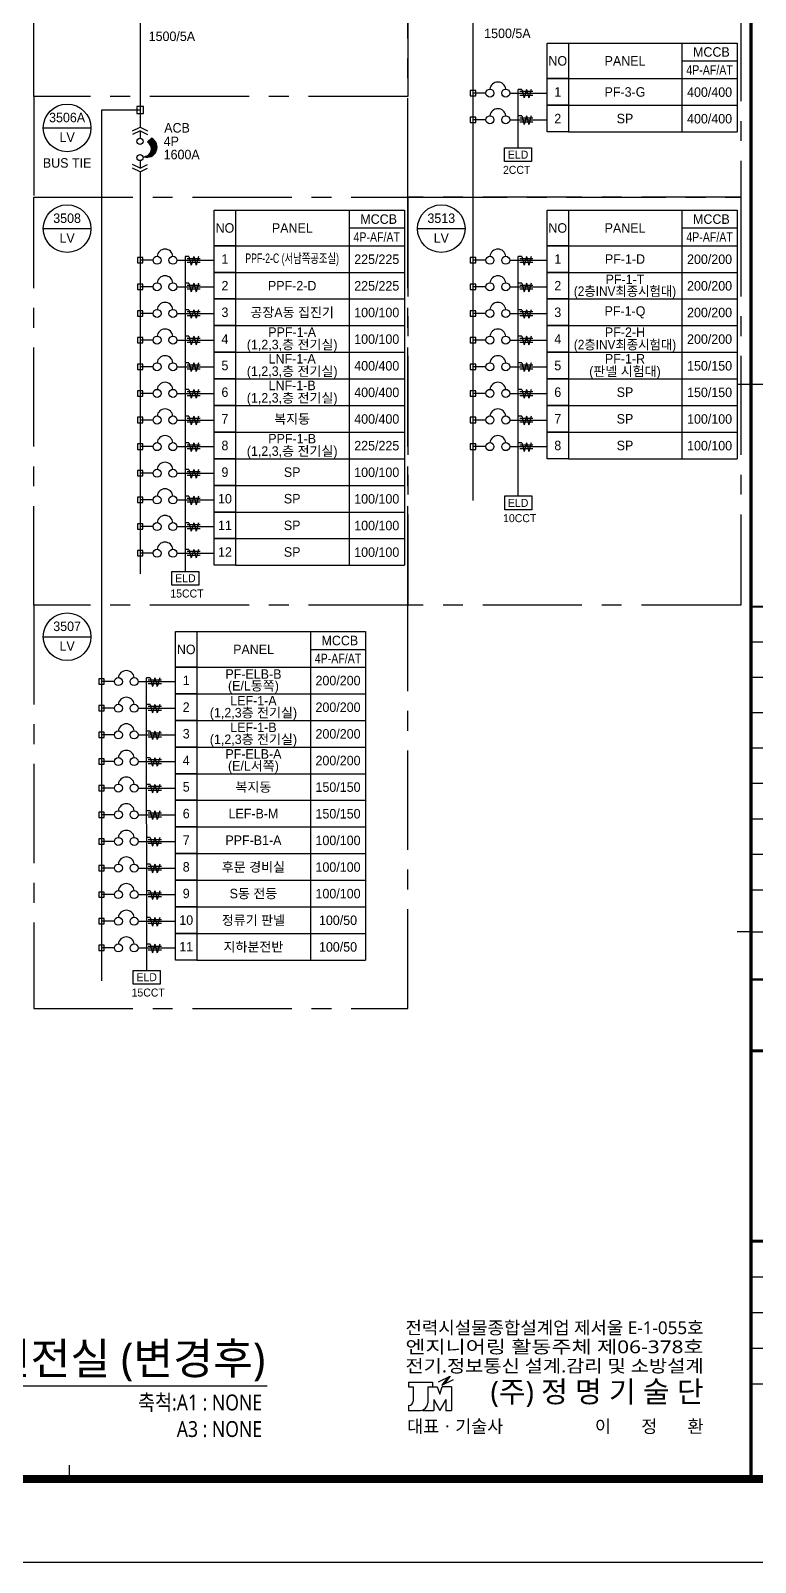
# Model space of a CAD drawing. Header units: millimetres. Extents: x 0 to 252300, y -45585 to -15885.
# Drawn here: x 195798 to 204930, y -45585 to -26273 of the extents above; entities that cross this region are included whole.
import ezdxf
from ezdxf.enums import TextEntityAlignment as Align

# ---------------------------------------------------------------- set-up
doc = ezdxf.new("R2010")
doc.units = ezdxf.units.MM
doc.header["$LTSCALE"] = 1000
doc.linetypes.add('CEN', pattern=[62, 60, -1, 0, -1])
doc.linetypes.add('CENTER', pattern=[2, 1.25, -0.25, 0.25, -0.25])
for name, color, linetype in [('150', 6, 'Continuous'), ('50', 3, 'Continuous'), ('60', 2, 'Continuous'), ('ABC', 1, 'Continuous'), ('BUS', 6, 'Continuous'), ('LAR', 1, 'Continuous'), ('line', 9, 'Continuous'), ('LINE3', 1, 'CENTER'), ('S', 4, 'Continuous'), ('SYM', 3, 'Continuous'), ('TEXT', 3, 'Continuous'), ('TIT', 2, 'Continuous'), ('XR-SHEET(통신)$0$WD-E$0$WD', 6, 'Continuous'), ('XR-SHEET-SHT', 5, 'Continuous'), ('XREF', 7, 'CEN')]:
    doc.layers.add(name, color=color, linetype=linetype)
doc.layers.add('XR-SHEET-TEMP', color=171, linetype='Continuous', plot=False)
doc.styles.add('GHS', font='malgun.ttf')
doc.styles.add('XR-SHEET(통신)$0$WD-E$0$GHS', font='malgun.ttf')
doc.styles.add('돋움', font='')
doc.styles.get('돋움').set_extended_font_data('Dotum')

# ---------------------------------------------------------------- blocks, each defined once
blk = doc.blocks.new('A$C73120EFD')
at = {"layer": 'XR-SHEET(통신)$0$WD-E$0$WD', "color": 4}
for p, q in [((-27546, 7102), (-27546, 6933)), ((-27546, 7102), (-26702, 7102)), ((-26702, 7102), (-26702, 6933)), ((-26494, 7105), (-26082, 7309)), ((-26165, 7268), (-26370, 6991)), ((-26370, 6991), (-25958, 7194)), ((-26370, 6991), (-26257, 7073)), ((-26349, 7019), (-26236, 7101)), ((-26328, 7047), (-26215, 7129)), ((-26314, 7018), (-26278, 7045)), ((-26308, 7075), (-26194, 7157)), ((-26082, 7309), (-26288, 7031)), ((-26287, 7103), (-26173, 7186)), ((-26266, 7131), (-26153, 7214)), ((-26245, 7160), (-26132, 7242)), ((-26224, 7188), (-26111, 7270)), ((-26203, 7216), (-26090, 7298)), ((-26183, 7244), (-26117, 7292)), ((-27546, 6933), (-27377, 6933)), ((-27377, 6933), (-27377, 6434)), ((-26871, 6933), (-26871, 6358)), ((-26871, 6933), (-26534, 6933)), ((-26660, 6490), (-26449, 6105)), ((-26660, 6490), (-26660, 6105)), ((-26534, 6933), (-26449, 6680)), ((-26449, 6680), (-26365, 6933)), ((-26238, 6490), (-26449, 6105)), ((-26027, 6933), (-26365, 6933)), ((-26238, 6490), (-26238, 6105)), ((-26027, 6933), (-26027, 6105)), ((-27546, 6273), (-27546, 6105)), ((-27546, 6273), (-27538, 6273)), ((-27546, 6105), (-27124, 6105)), ((-27052, 6115), (-27052, 6105)), ((-27052, 6105), (-26660, 6105)), ((-26238, 6105), (-26027, 6105))]:
    blk.add_line(p, q, dxfattribs=at)
for centre, radius in [((-27538, 6434), 160), ((-27124, 6358), 253)]:
    blk.add_arc(centre, radius, 270, 0, dxfattribs=at)
at = {"layer": 'XR-SHEET(통신)$0$WD-E$0$WD', "color": 4, "style": 'XR-SHEET(통신)$0$WD-E$0$GHS'}
for s, width, p, p2 in [('전력시설물종합설계업 제서울 E-1-055호', 0.877197, (-27655, 8791), (-17155, 8791)), ('엔지니어링 활동주체 제06-378호', 1.078185, (-27655, 8118), (-17155, 8118)), ('전기.정보통신 설계.감리 및 소방설계', 0.962199, (-27655, 7445), (-17155, 7445))]:
    blk.add_text(s, height=450, dxfattribs=dict(at, width=width)).set_placement(p, p2, align=Align.FIT)
for s, height, p in [('(주) 정 명 기 술 단', 750, (-17155, 6387)), ('이       정       환', 450, (-17155, 5315))]:
    blk.add_text(s, height=height, dxfattribs=at).set_placement(p, align=Align.RIGHT)
blk.add_text('대표ㆍ기술사 ', height=450, dxfattribs=at).set_placement((-27597, 5315))
blk = doc.blocks.new('XR-FORM-EE', base_point=(461, 408))
at = {"layer": 'XR-SHEET-SHT', "color": 5}
for p, q in [((163900, 59400), (146700, 59400)), ((163900, 48198), (146700, 48198)), ((163900, 46413), (146700, 46413)), ((163900, 44628), (146700, 44628)), ((163900, 42844), (146700, 42844)), ((163900, 41059), (146700, 41059)), ((163900, 39274), (146700, 39274)), ((163900, 37489), (146700, 37489)), ((163900, 35705), (146700, 35705)), ((146700, 33920), (163900, 33920)), ((146700, 31800), (163900, 31800)), ((146700, 25800), (163900, 25800)), ((146700, 14400), (155100, 14400)), ((146700, 12600), (163900, 12600)), ((146700, 10800), (155100, 10800)), ((146700, 9000), (163900, 9000))]:
    blk.add_line(p, q, dxfattribs=at)
blk.add_lwpolyline([(0, 118800), (168200, 118800), (168200, 0), (0, 0)], close=True, dxfattribs=at)
at = {"layer": 'XR-SHEET-SHT', "color": 5, "const_width": 400}
blk.add_lwpolyline([(9300, 114600), (163900, 114600), (163900, 4200), (9300, 4200)], close=True, dxfattribs=at)
at = {"layer": 'XR-SHEET-SHT', "color": 5}
for points, const_width in [([(146700, 114600), (146700, 4200)], 160), ([(146700, 48198), (163900, 48198)], 114), ([(146700, 29400), (163900, 29400)], 114), ([(146700, 25800), (163900, 25800)], 160), ([(146700, 25800), (163900, 25800)], 140), ([(146700, 16200), (163900, 16200)], 160)]:
    blk.add_lwpolyline(points, dxfattribs=dict(at, const_width=const_width))
at = {"layer": 'XR-SHEET-TEMP'}
for p, q in [((146700, 59400), (146000, 59400)), ((146700, 31800), (146000, 31800)), ((112350, 4200), (112350, 4900))]:
    blk.add_line(p, q, dxfattribs=at)
at = {"layer": 'S', "xscale": 1.431220871780062, "yscale": 1.431220896772468, "zscale": 1.431220886775505}
blk.add_blockref('A$C73120EFD', (168863, -1070), dxfattribs=at)

msp = doc.modelspace()

# ---------------------------------------------------------------- linework, layer by layer
at = {"color": 6}
for p, q in [((201406, -27027), (201338, -27027)), ((201338, -27027), (201338, -27094)), ((201406, -27094), (201406, -27027)), ((201338, -27094), (201406, -27094)), ((201534, -27061), (201371, -27061)), ((201835, -27061), (202305, -27061)), ((197135, -27231), (197135, -27317)), ((197220, -27231), (197135, -27231)), ((197135, -27317), (197220, -27317)), ((197220, -27317), (197220, -27231)), ((201406, -27363), (201338, -27363)), ((201338, -27363), (201338, -27430)), ((201534, -27397), (201371, -27397)), ((201406, -27430), (201406, -27363)), ((201835, -27397), (202305, -27397)), ((201338, -27430), (201406, -27430)), ((197259, -27868), (197388, -27739)), ((197275, -27867), (197387, -27755)), ((197276, -27678), (197324, -27630)), ((197285, -27685), (197334, -27636)), ((197293, -27693), (197343, -27643)), ((197295, -27863), (197383, -27774)), ((197299, -27702), (197351, -27651)), ((197305, -27712), (197358, -27659)), ((197307, -27804), (197387, -27724)), ((197310, -27723), (197365, -27668)), ((197314, -27734), (197371, -27677)), ((197315, -27780), (197384, -27711)), ((197316, -27748), (197376, -27688)), ((197317, -27762), (197381, -27699)), ((197321, -27853), (197373, -27801)), ((197231, -27864), (197235, -27860)), ((197244, -27867), (197259, -27852)), ((197212, -29134), (197145, -29134)), ((197145, -29134), (197145, -29201)), ((197212, -29201), (197212, -29134)), ((201406, -29134), (201338, -29134)), ((201338, -29134), (201338, -29201)), ((201406, -29201), (201406, -29134)), ((197145, -29201), (197212, -29201)), ((197341, -29168), (197177, -29168)), ((197641, -29168), (198112, -29168)), ((201338, -29201), (201406, -29201)), ((201534, -29168), (201371, -29168)), ((201835, -29168), (202305, -29168)), ((197212, -29470), (197145, -29470)), ((197145, -29470), (197145, -29537)), ((197145, -29537), (197212, -29537)), ((197341, -29503), (197177, -29503)), ((197212, -29537), (197212, -29470)), ((197641, -29503), (198112, -29503)), ((201406, -29470), (201338, -29470)), ((201338, -29470), (201338, -29537)), ((201338, -29537), (201406, -29537)), ((201534, -29503), (201371, -29503)), ((201406, -29537), (201406, -29470)), ((201835, -29503), (202305, -29503)), ((197212, -29806), (197145, -29806)), ((197145, -29806), (197145, -29873)), ((197145, -29873), (197212, -29873)), ((197341, -29839), (197177, -29839)), ((197212, -29873), (197212, -29806)), ((197641, -29839), (198112, -29839)), ((201406, -29806), (201338, -29806)), ((201338, -29806), (201338, -29873)), ((201338, -29873), (201406, -29873)), ((201534, -29839), (201371, -29839)), ((201406, -29873), (201406, -29806)), ((201835, -29839), (202305, -29839)), ((197212, -30141), (197145, -30141)), ((197145, -30141), (197145, -30209)), ((197145, -30209), (197212, -30209)), ((197341, -30175), (197177, -30175)), ((197212, -30209), (197212, -30141)), ((197641, -30175), (198112, -30175)), ((201406, -30141), (201338, -30141)), ((201338, -30141), (201338, -30209)), ((201338, -30209), (201406, -30209)), ((201534, -30175), (201371, -30175)), ((201406, -30209), (201406, -30141)), ((201835, -30175), (202305, -30175)), ((197212, -30477), (197145, -30477)), ((197145, -30477), (197145, -30544)), ((197341, -30511), (197177, -30511)), ((197212, -30544), (197212, -30477)), ((197641, -30511), (198112, -30511)), ((201406, -30477), (201338, -30477)), ((201338, -30477), (201338, -30544)), ((201534, -30511), (201371, -30511)), ((201406, -30544), (201406, -30477)), ((201835, -30511), (202305, -30511)), ((197145, -30544), (197212, -30544)), ((201338, -30544), (201406, -30544)), ((197212, -30813), (197145, -30813)), ((197145, -30813), (197145, -30880)), ((197145, -30880), (197212, -30880)), ((197341, -30846), (197177, -30846)), ((197212, -30880), (197212, -30813)), ((197641, -30846), (198112, -30846)), ((201406, -30813), (201338, -30813)), ((201338, -30813), (201338, -30880)), ((201338, -30880), (201406, -30880)), ((201534, -30846), (201371, -30846)), ((201406, -30880), (201406, -30813)), ((201835, -30846), (202305, -30846)), ((197212, -31148), (197145, -31148)), ((197145, -31148), (197145, -31216)), ((197145, -31216), (197212, -31216)), ((197341, -31182), (197177, -31182)), ((197212, -31216), (197212, -31148)), ((197641, -31182), (198112, -31182)), ((201406, -31148), (201338, -31148)), ((201338, -31148), (201338, -31216)), ((201338, -31216), (201406, -31216)), ((201534, -31182), (201371, -31182)), ((201406, -31216), (201406, -31148)), ((201835, -31182), (202305, -31182)), ((197212, -31484), (197145, -31484)), ((197145, -31484), (197145, -31552)), ((197145, -31552), (197212, -31552)), ((197341, -31518), (197177, -31518)), ((197212, -31552), (197212, -31484)), ((197641, -31518), (198112, -31518)), ((201406, -31484), (201338, -31484)), ((201338, -31484), (201338, -31552)), ((201338, -31552), (201406, -31552)), ((201534, -31518), (201371, -31518)), ((201406, -31552), (201406, -31484)), ((201835, -31518), (202305, -31518)), ((197212, -31820), (197145, -31820)), ((197145, -31820), (197145, -31887)), ((197341, -31854), (197177, -31854)), ((197212, -31887), (197212, -31820)), ((197641, -31854), (198112, -31854)), ((197145, -31887), (197212, -31887)), ((197212, -32156), (197145, -32156)), ((197145, -32156), (197145, -32223)), ((197145, -32223), (197212, -32223)), ((197341, -32189), (197177, -32189)), ((197212, -32223), (197212, -32156)), ((197641, -32189), (198112, -32189)), ((197212, -32491), (197145, -32491)), ((197145, -32491), (197145, -32559)), ((197145, -32559), (197212, -32559)), ((197341, -32525), (197177, -32525)), ((197212, -32559), (197212, -32491)), ((197641, -32525), (198112, -32525)), ((197212, -32827), (197145, -32827)), ((197145, -32827), (197145, -32895)), ((197212, -32895), (197212, -32827)), ((197145, -32895), (197212, -32895)), ((197341, -32861), (197177, -32861)), ((197641, -32861), (198112, -32861)), ((196724, -34447), (196656, -34447)), ((196656, -34447), (196656, -34514)), ((196656, -34514), (196724, -34514)), ((196852, -34480), (196689, -34480)), ((196724, -34514), (196724, -34447)), ((197153, -34480), (197624, -34480)), ((196724, -34783), (196656, -34783)), ((196656, -34783), (196656, -34850)), ((196656, -34850), (196724, -34850)), ((196852, -34816), (196689, -34816)), ((196724, -34850), (196724, -34783)), ((197153, -34816), (197624, -34816)), ((196724, -35118), (196656, -35118)), ((196656, -35118), (196656, -35186)), ((196724, -35186), (196724, -35118)), ((196656, -35186), (196724, -35186)), ((196852, -35152), (196689, -35152)), ((197153, -35152), (197624, -35152)), ((196724, -35454), (196656, -35454)), ((196656, -35454), (196656, -35521)), ((196656, -35521), (196724, -35521)), ((196852, -35488), (196689, -35488)), ((196724, -35521), (196724, -35454)), ((197153, -35488), (197624, -35488)), ((196724, -35790), (196656, -35790)), ((196656, -35790), (196656, -35857)), ((196656, -35857), (196724, -35857)), ((196852, -35823), (196689, -35823)), ((196724, -35857), (196724, -35790)), ((197153, -35823), (197624, -35823)), ((196724, -36125), (196656, -36125)), ((196656, -36125), (196656, -36193)), ((196656, -36193), (196724, -36193)), ((196852, -36159), (196689, -36159)), ((196724, -36193), (196724, -36125)), ((197153, -36159), (197624, -36159)), ((196724, -36461), (196656, -36461)), ((196656, -36461), (196656, -36529)), ((196852, -36495), (196689, -36495)), ((196724, -36529), (196724, -36461)), ((197153, -36495), (197624, -36495)), ((196656, -36529), (196724, -36529)), ((196724, -36797), (196656, -36797)), ((196656, -36797), (196656, -36864)), ((196656, -36864), (196724, -36864)), ((196852, -36831), (196689, -36831)), ((196724, -36864), (196724, -36797)), ((197153, -36831), (197624, -36831)), ((196724, -37133), (196656, -37133)), ((196656, -37133), (196656, -37200)), ((196656, -37200), (196724, -37200)), ((196852, -37166), (196689, -37166)), ((196724, -37200), (196724, -37133)), ((197153, -37166), (197624, -37166)), ((196724, -37468), (196656, -37468)), ((196656, -37468), (196656, -37536)), ((196656, -37536), (196724, -37536)), ((196852, -37502), (196689, -37502)), ((196724, -37536), (196724, -37468)), ((197153, -37502), (197624, -37502)), ((196724, -37804), (196656, -37804)), ((196656, -37804), (196656, -37872)), ((196852, -37838), (196689, -37838)), ((196724, -37872), (196724, -37804)), ((197153, -37838), (197624, -37838)), ((196656, -37872), (196724, -37872))]:
    msp.add_line(p, q, dxfattribs=at)
for centre in [(201585, -27061), (201784, -27061), (201585, -27397), (201784, -27397), (197391, -29168), (197591, -29168), (201585, -29168), (201784, -29168), (197391, -29503), (197591, -29503), (201585, -29503), (201784, -29503), (197391, -29839), (197591, -29839), (201585, -29839), (201784, -29839), (197391, -30175), (197591, -30175), (201585, -30175), (201784, -30175), (197391, -30511), (197591, -30511), (201585, -30511), (201784, -30511), (197391, -30846), (197591, -30846), (201585, -30846), (201784, -30846), (197391, -31182), (197591, -31182), (201585, -31182), (201784, -31182), (197391, -31518), (197591, -31518), (201585, -31518), (201784, -31518), (197391, -31854), (197591, -31854), (197391, -32189), (197591, -32189), (197391, -32525), (197591, -32525), (197391, -32861), (197591, -32861), (196903, -34480), (197102, -34480), (196903, -34816), (197102, -34816), (196903, -35152), (197102, -35152), (196903, -35488), (197102, -35488), (196903, -35823), (197102, -35823), (196903, -36159), (197102, -36159), (196903, -36495), (197102, -36495), (196903, -36831), (197102, -36831), (196903, -37166), (197102, -37166), (196903, -37502), (197102, -37502), (196903, -37838), (197102, -37838)]:
    msp.add_circle(centre, 50.5, dxfattribs=at)
for centre in [(201685, -27022), (201685, -27358), (197491, -29129), (201685, -29129), (197491, -29465), (201685, -29465), (197491, -29801), (201685, -29801), (197491, -30137), (201685, -30137), (197491, -30472), (201685, -30472), (197491, -30808), (201685, -30808), (197491, -31144), (201685, -31144), (197491, -31480), (201685, -31480), (197491, -31815), (197491, -32151), (197491, -32487), (197491, -32823), (197003, -34442), (197003, -34778), (197003, -35114), (197003, -35449), (197003, -35785), (197003, -36121), (197003, -36457), (197003, -36792), (197003, -37128), (197003, -37464), (197003, -37800)]:
    msp.add_arc(centre, 101, 6.973, 173.027, dxfattribs=at)
at = {"layer": '150', "color": 6}
for p, q in [((201986, -27013), (201940, -27013)), ((201986, -27013), (202016, -27121)), ((202046, -27013), (202016, -27121)), ((202046, -27013), (202076, -27121)), ((202106, -27013), (202076, -27121)), ((201986, -27349), (201940, -27349)), ((201986, -27349), (202016, -27457)), ((202046, -27349), (202016, -27457)), ((202046, -27349), (202076, -27457)), ((202106, -27349), (202076, -27457)), ((197792, -29120), (197746, -29120)), ((197792, -29120), (197822, -29228)), ((197852, -29120), (197822, -29228)), ((197852, -29120), (197882, -29228)), ((197912, -29120), (197882, -29228)), ((201986, -29120), (201940, -29120)), ((201986, -29120), (202016, -29228)), ((202046, -29120), (202016, -29228)), ((202046, -29120), (202076, -29228)), ((202106, -29120), (202076, -29228)), ((197792, -29456), (197746, -29456)), ((197792, -29456), (197822, -29564)), ((197852, -29456), (197822, -29564)), ((197852, -29456), (197882, -29564)), ((197912, -29456), (197882, -29564)), ((201986, -29456), (201940, -29456)), ((201986, -29456), (202016, -29564)), ((202046, -29456), (202016, -29564)), ((202046, -29456), (202076, -29564)), ((202106, -29456), (202076, -29564)), ((197792, -29791), (197746, -29791)), ((197792, -29791), (197822, -29899)), ((197852, -29791), (197822, -29899)), ((197852, -29791), (197882, -29899)), ((197912, -29791), (197882, -29899)), ((201986, -29791), (201940, -29791)), ((201986, -29791), (202016, -29899)), ((202046, -29791), (202016, -29899)), ((202046, -29791), (202076, -29899)), ((202106, -29791), (202076, -29899)), ((197792, -30127), (197746, -30127)), ((197792, -30127), (197822, -30235)), ((197852, -30127), (197822, -30235)), ((197852, -30127), (197882, -30235)), ((197912, -30127), (197882, -30235)), ((201986, -30127), (201940, -30127)), ((201986, -30127), (202016, -30235)), ((202046, -30127), (202016, -30235)), ((202046, -30127), (202076, -30235)), ((202106, -30127), (202076, -30235)), ((197792, -30463), (197746, -30463)), ((197792, -30463), (197822, -30571)), ((197852, -30463), (197822, -30571)), ((197852, -30463), (197882, -30571)), ((197912, -30463), (197882, -30571)), ((201986, -30463), (201940, -30463)), ((201986, -30463), (202016, -30571)), ((202046, -30463), (202016, -30571)), ((202046, -30463), (202076, -30571)), ((202106, -30463), (202076, -30571)), ((197792, -30799), (197746, -30799)), ((197792, -30799), (197822, -30907)), ((197852, -30799), (197822, -30907)), ((197852, -30799), (197882, -30907)), ((197912, -30799), (197882, -30907)), ((201986, -30799), (201940, -30799)), ((201986, -30799), (202016, -30907)), ((202046, -30799), (202016, -30907)), ((202046, -30799), (202076, -30907)), ((202106, -30799), (202076, -30907)), ((197792, -31134), (197746, -31134)), ((197792, -31134), (197822, -31242)), ((197852, -31134), (197822, -31242)), ((197852, -31134), (197882, -31242)), ((197912, -31134), (197882, -31242)), ((201986, -31134), (201940, -31134)), ((201986, -31134), (202016, -31242)), ((202046, -31134), (202016, -31242)), ((202046, -31134), (202076, -31242)), ((202106, -31134), (202076, -31242)), ((197792, -31470), (197746, -31470)), ((197792, -31470), (197822, -31578)), ((197852, -31470), (197822, -31578)), ((197852, -31470), (197882, -31578)), ((197912, -31470), (197882, -31578)), ((201986, -31470), (201940, -31470)), ((201986, -31470), (202016, -31578)), ((202046, -31470), (202016, -31578)), ((202046, -31470), (202076, -31578)), ((202106, -31470), (202076, -31578)), ((197792, -31806), (197746, -31806)), ((197792, -31806), (197822, -31914)), ((197852, -31806), (197822, -31914)), ((197852, -31806), (197882, -31914)), ((197912, -31806), (197882, -31914)), ((197792, -32142), (197746, -32142)), ((197792, -32142), (197822, -32250)), ((197852, -32142), (197822, -32250)), ((197852, -32142), (197882, -32250)), ((197912, -32142), (197882, -32250)), ((197792, -32477), (197746, -32477)), ((197792, -32477), (197822, -32585)), ((197852, -32477), (197822, -32585)), ((197852, -32477), (197882, -32585)), ((197912, -32477), (197882, -32585)), ((197792, -32813), (197746, -32813)), ((197792, -32813), (197822, -32921)), ((197852, -32813), (197822, -32921)), ((197852, -32813), (197882, -32921)), ((197912, -32813), (197882, -32921))]:
    msp.add_line(p, q, dxfattribs=at)
at = {"layer": '50', "color": 6}
for p, q in [((201771, -32140), (202112, -32140)), ((201771, -32313), (201771, -32140)), ((202112, -32140), (202112, -32313)), ((202112, -32313), (201771, -32313)), ((197578, -33091), (197918, -33091)), ((197578, -33263), (197578, -33091)), ((197918, -33091), (197918, -33263)), ((197918, -33263), (197578, -33263))]:
    msp.add_line(p, q, dxfattribs=at)
at = {"layer": 'ABC', "color": 6}
for p, q in [((195958, -27499), (196557, -27499)), ((195958, -28769), (196557, -28769)), ((200672, -28769), (201272, -28769))]:
    msp.add_line(p, q, dxfattribs=at)
for centre in [(196257, -27499), (196257, -28769), (200972, -28769)]:
    msp.add_circle(centre, 300, dxfattribs=at)
at = {"layer": 'BUS', "color": 6}
for p, q in [((197177, -25680), (197177, -27488)), ((201371, -25680), (201371, -32195)), ((197177, -27274), (196689, -27274)), ((196689, -27274), (196689, -38253)), ((197177, -28053), (197177, -33121))]:
    msp.add_line(p, q, dxfattribs=at)
at = {"layer": 'line', "color": 6}
for p, q in [((201962, -27037), (202127, -27037)), ((201962, -27085), (202127, -27085)), ((201962, -27373), (202127, -27373)), ((201962, -27421), (202127, -27421)), ((197083, -27535), (197177, -27488)), ((197177, -27535), (197083, -27582)), ((197177, -27488), (197272, -27535)), ((197177, -27535), (197177, -27629)), ((197177, -27535), (197272, -27582)), ((197272, -27676), (197319, -27629)), ((197177, -28006), (197083, -27959)), ((197177, -27912), (197177, -28006)), ((197177, -28006), (197272, -27959)), ((197177, -28053), (197083, -28006)), ((197177, -28053), (197272, -28006)), ((197748, -33091), (197748, -29120)), ((197769, -29144), (197934, -29144)), ((201941, -32140), (201941, -29120)), ((201962, -29144), (202127, -29144)), ((197769, -29192), (197934, -29192)), ((201962, -29192), (202127, -29192)), ((197769, -29480), (197934, -29480)), ((197769, -29528), (197934, -29528)), ((201962, -29480), (202127, -29480)), ((201962, -29528), (202127, -29528)), ((197769, -29816), (197934, -29816)), ((197769, -29864), (197934, -29864)), ((201962, -29816), (202127, -29816)), ((201962, -29864), (202127, -29864)), ((197769, -30151), (197934, -30151)), ((197769, -30199), (197934, -30199)), ((201962, -30151), (202127, -30151)), ((201962, -30199), (202127, -30199)), ((197769, -30487), (197934, -30487)), ((201962, -30487), (202127, -30487)), ((197769, -30535), (197934, -30535)), ((201962, -30535), (202127, -30535)), ((197769, -30823), (197934, -30823)), ((197769, -30871), (197934, -30871)), ((201962, -30823), (202127, -30823)), ((201962, -30871), (202127, -30871)), ((197769, -31158), (197934, -31158)), ((197769, -31207), (197934, -31207)), ((201962, -31158), (202127, -31158)), ((201962, -31207), (202127, -31207)), ((197769, -31494), (197934, -31494)), ((197769, -31542), (197934, -31542)), ((201962, -31494), (202127, -31494)), ((201962, -31542), (202127, -31542)), ((197769, -31830), (197934, -31830)), ((197769, -31878), (197934, -31878)), ((197769, -32166), (197934, -32166)), ((197769, -32214), (197934, -32214)), ((197769, -32501), (197934, -32501)), ((197769, -32550), (197934, -32550)), ((197769, -32837), (197934, -32837)), ((197769, -32885), (197934, -32885))]:
    msp.add_line(p, q, dxfattribs=at)
for centre in [(197177, -27668), (197177, -27873)]:
    msp.add_circle(centre, 39.3, dxfattribs=at)
for centre, radius, start, end in [((197263, -27743), 127, 252.5973, 63.7999), ((197217, -27763), 102, 274.3987, 57.5288)]:
    msp.add_arc(centre, radius, start, end, dxfattribs=at)
at = {"layer": 'LINE3', "color": 6}
for p, q in [((195837, -27103), (195837, -23913)), ((200551, -23913), (200551, -27103)), ((200551, -28373), (200551, -23913)), ((204745, -23913), (204745, -28373)), ((200551, -27103), (195837, -27103)), ((200551, -27103), (195837, -27103)), ((195837, -27103), (195837, -28373)), ((200551, -28373), (200551, -27103)), ((195837, -28373), (200551, -28373)), ((195837, -28373), (200551, -28373)), ((195837, -33518), (195837, -28373)), ((200551, -28373), (200551, -33518)), ((204745, -28373), (200551, -28373)), ((200551, -28373), (204745, -28373)), ((200551, -33518), (200551, -28373)), ((204745, -28373), (204745, -33518)), ((200551, -33518), (195837, -33518)), ((200551, -33518), (195837, -33518)), ((195837, -33518), (195837, -38600)), ((200551, -38600), (200551, -33518)), ((204745, -33518), (200551, -33518)), ((195837, -38600), (200551, -38600))]:
    msp.add_line(p, q, dxfattribs=at)
at = {"layer": 'SYM', "color": 6}
for p, q in [((201940, -27749), (201940, -27013)), ((201770, -27749), (202110, -27749)), ((201770, -27922), (201770, -27749)), ((202110, -27749), (202110, -27922)), ((202110, -27922), (201770, -27922)), ((195958, -33914), (196557, -33914)), ((197304, -34433), (197258, -34433)), ((197260, -38121), (197259, -34433)), ((197280, -34457), (197445, -34457)), ((197280, -34505), (197445, -34505)), ((197304, -34433), (197334, -34541)), ((197364, -34433), (197334, -34541)), ((197364, -34433), (197394, -34541)), ((197424, -34433), (197394, -34541)), ((197304, -34768), (197258, -34768)), ((197280, -34792), (197445, -34792)), ((197280, -34841), (197445, -34841)), ((197304, -34768), (197334, -34876)), ((197364, -34768), (197334, -34876)), ((197364, -34768), (197394, -34876)), ((197424, -34768), (197394, -34876)), ((197304, -35104), (197258, -35104)), ((197280, -35128), (197445, -35128)), ((197304, -35104), (197334, -35212)), ((197364, -35104), (197334, -35212)), ((197364, -35104), (197394, -35212)), ((197424, -35104), (197394, -35212)), ((197280, -35176), (197445, -35176)), ((197304, -35440), (197258, -35440)), ((197280, -35464), (197445, -35464)), ((197280, -35512), (197445, -35512)), ((197304, -35440), (197334, -35548)), ((197364, -35440), (197334, -35548)), ((197364, -35440), (197394, -35548)), ((197424, -35440), (197394, -35548)), ((197304, -35776), (197258, -35776)), ((197280, -35800), (197445, -35800)), ((197280, -35848), (197445, -35848)), ((197304, -35776), (197334, -35884)), ((197364, -35776), (197334, -35884)), ((197364, -35776), (197394, -35884)), ((197424, -35776), (197394, -35884)), ((197304, -36111), (197258, -36111)), ((197304, -36111), (197334, -36219)), ((197364, -36111), (197334, -36219)), ((197364, -36111), (197394, -36219)), ((197424, -36111), (197394, -36219)), ((197280, -36135), (197445, -36135)), ((197280, -36184), (197445, -36184)), ((197304, -36447), (197258, -36447)), ((197280, -36471), (197445, -36471)), ((197304, -36447), (197334, -36555)), ((197364, -36447), (197334, -36555)), ((197364, -36447), (197394, -36555)), ((197424, -36447), (197394, -36555)), ((197280, -36519), (197445, -36519)), ((197304, -36783), (197258, -36783)), ((197280, -36807), (197445, -36807)), ((197280, -36855), (197445, -36855)), ((197304, -36783), (197334, -36891)), ((197364, -36783), (197334, -36891)), ((197364, -36783), (197394, -36891)), ((197424, -36783), (197394, -36891)), ((197304, -37119), (197258, -37119)), ((197280, -37143), (197445, -37143)), ((197280, -37191), (197445, -37191)), ((197304, -37119), (197334, -37227)), ((197364, -37119), (197334, -37227)), ((197364, -37119), (197394, -37227)), ((197424, -37119), (197394, -37227)), ((197304, -37454), (197258, -37454)), ((197304, -37454), (197334, -37562)), ((197364, -37454), (197334, -37562)), ((197364, -37454), (197394, -37562)), ((197424, -37454), (197394, -37562)), ((197280, -37478), (197445, -37478)), ((197280, -37527), (197445, -37527)), ((197304, -37790), (197258, -37790)), ((197280, -37814), (197445, -37814)), ((197304, -37790), (197334, -37898)), ((197364, -37790), (197334, -37898)), ((197364, -37790), (197394, -37898)), ((197424, -37790), (197394, -37898)), ((197280, -37862), (197445, -37862)), ((197089, -38121), (197430, -38121)), ((197089, -38294), (197089, -38121)), ((197430, -38121), (197430, -38294)), ((197430, -38294), (197089, -38294))]:
    msp.add_line(p, q, dxfattribs=at)
msp.add_circle((196257, -33914), 300, dxfattribs=at)
at = {"layer": 'TEXT', "color": 6}
for p, q in [((202305, -26878), (202305, -26430)), ((202305, -26430), (202574, -26430)), ((202574, -26430), (202574, -27214)), ((202574, -26430), (204700, -26430)), ((202574, -26430), (202574, -26878)), ((204005, -26430), (204005, -27549)), ((204700, -26430), (204700, -27549)), ((204005, -26654), (204700, -26654)), ((202305, -27214), (202305, -26878)), ((202305, -26878), (202574, -26878)), ((202574, -26878), (202305, -26878)), ((202305, -27214), (202305, -26878)), ((202305, -26878), (202574, -26878)), ((202574, -26878), (204700, -26878)), ((202574, -26878), (202574, -27214)), ((202574, -26878), (202574, -27214)), ((202574, -27214), (202305, -27214)), ((202305, -27549), (202305, -27214)), ((202305, -27214), (202574, -27214)), ((202574, -27214), (202305, -27214)), ((202574, -27214), (204700, -27214)), ((202574, -27214), (202574, -27549)), ((202574, -27549), (202305, -27549)), ((202574, -27549), (204700, -27549)), ((198112, -28985), (198112, -28537)), ((198112, -28537), (198381, -28537)), ((198381, -28537), (198381, -29321)), ((198381, -28537), (200507, -28537)), ((198381, -28537), (198381, -28985)), ((199812, -28537), (199812, -33014)), ((200507, -28537), (200507, -33014)), ((202305, -28985), (202305, -28537)), ((202305, -28537), (202574, -28537)), ((202574, -28537), (202574, -29321)), ((202574, -28537), (204700, -28537)), ((202574, -28537), (202574, -28985)), ((204005, -28537), (204005, -31671)), ((204700, -28537), (204700, -31671)), ((199812, -28761), (200507, -28761)), ((204005, -28761), (204700, -28761)), ((198112, -29321), (198112, -28985)), ((198112, -28985), (198381, -28985)), ((198381, -28985), (198112, -28985)), ((198112, -29321), (198112, -28985)), ((198112, -28985), (198381, -28985)), ((198381, -28985), (200507, -28985)), ((198381, -28985), (198381, -29321)), ((198381, -28985), (198381, -29321)), ((202305, -29321), (202305, -28985)), ((202305, -28985), (202574, -28985)), ((202574, -28985), (202305, -28985)), ((202305, -29321), (202305, -28985)), ((202305, -28985), (202574, -28985)), ((202574, -28985), (204700, -28985)), ((202574, -28985), (202574, -29321)), ((202574, -28985), (202574, -29321)), ((198381, -29321), (198112, -29321)), ((198112, -29656), (198112, -29321)), ((198112, -29321), (198381, -29321)), ((198381, -29321), (198112, -29321)), ((198381, -29321), (200507, -29321)), ((198381, -29321), (198381, -29656)), ((202574, -29321), (202305, -29321)), ((202305, -29656), (202305, -29321)), ((202305, -29321), (202574, -29321)), ((202574, -29321), (202305, -29321)), ((202574, -29321), (204700, -29321)), ((202574, -29321), (202574, -29656)), ((198381, -29656), (198112, -29656)), ((198112, -29992), (198112, -29656)), ((198112, -29656), (198381, -29656)), ((198381, -29656), (200507, -29656)), ((198381, -29656), (198381, -29992)), ((202574, -29656), (202305, -29656)), ((202305, -29992), (202305, -29656)), ((202305, -29656), (202574, -29656)), ((202574, -29656), (204700, -29656)), ((202574, -29656), (202574, -29992)), ((198381, -29992), (198112, -29992)), ((198112, -30328), (198112, -29992)), ((198112, -29992), (198381, -29992)), ((198381, -29992), (200507, -29992)), ((198381, -29992), (198381, -30328)), ((202574, -29992), (202305, -29992)), ((202305, -30328), (202305, -29992)), ((202305, -29992), (202574, -29992)), ((202574, -29992), (204700, -29992)), ((202574, -29992), (202574, -30328)), ((198381, -30328), (198112, -30328)), ((198112, -30664), (198112, -30328)), ((198112, -30328), (198381, -30328)), ((198381, -30328), (200507, -30328)), ((198381, -30328), (198381, -30664)), ((202574, -30328), (202305, -30328)), ((202305, -30664), (202305, -30328)), ((202305, -30328), (202574, -30328)), ((202574, -30328), (204700, -30328)), ((202574, -30328), (202574, -30664)), ((198381, -30664), (198112, -30664)), ((198112, -30999), (198112, -30664)), ((198112, -30664), (198381, -30664)), ((198381, -30664), (200507, -30664)), ((198381, -30664), (198381, -30999)), ((202574, -30664), (202305, -30664)), ((202305, -30999), (202305, -30664)), ((202305, -30664), (202574, -30664)), ((202574, -30664), (204700, -30664)), ((202574, -30664), (202574, -30999)), ((198381, -30999), (198112, -30999)), ((198112, -31335), (198112, -30999)), ((198112, -30999), (198381, -30999)), ((198381, -30999), (200507, -30999)), ((198381, -30999), (198381, -31335)), ((202574, -30999), (202305, -30999)), ((202305, -31335), (202305, -30999)), ((202305, -30999), (202574, -30999)), ((202574, -30999), (204700, -30999)), ((202574, -30999), (202574, -31335)), ((198381, -31335), (198112, -31335)), ((198112, -31671), (198112, -31335)), ((198112, -31335), (198381, -31335)), ((198381, -31335), (200507, -31335)), ((198381, -31335), (198381, -31671)), ((202574, -31335), (202305, -31335)), ((202305, -31671), (202305, -31335)), ((202305, -31335), (202574, -31335)), ((202574, -31335), (204700, -31335)), ((202574, -31335), (202574, -31671)), ((198381, -31671), (198112, -31671)), ((198112, -32007), (198112, -31671)), ((198112, -31671), (198381, -31671)), ((198381, -31671), (200507, -31671)), ((198381, -31671), (198381, -32007)), ((202574, -31671), (202305, -31671)), ((202574, -31671), (204700, -31671)), ((198381, -32007), (198112, -32007)), ((198112, -32342), (198112, -32007)), ((198112, -32007), (198381, -32007)), ((198381, -32007), (200507, -32007)), ((198381, -32007), (198381, -32342)), ((198381, -32342), (198112, -32342)), ((198112, -32678), (198112, -32342)), ((198112, -32342), (198381, -32342)), ((198381, -32342), (200507, -32342)), ((198381, -32342), (198381, -32678)), ((198381, -32678), (198112, -32678)), ((198112, -33014), (198112, -32678)), ((198112, -32678), (198381, -32678)), ((198381, -32678), (200507, -32678)), ((198381, -32678), (198381, -33014)), ((198381, -33014), (198112, -33014)), ((198381, -33014), (200507, -33014)), ((197624, -34298), (197624, -33850)), ((197624, -33850), (197892, -33850)), ((197892, -33850), (197892, -34633)), ((197892, -33850), (200018, -33850)), ((197892, -33850), (197892, -34298)), ((199323, -33850), (199323, -37991)), ((200018, -33850), (200018, -37991)), ((199323, -34074), (200018, -34074)), ((197624, -34633), (197624, -34298)), ((197624, -34298), (197892, -34298)), ((197892, -34298), (197624, -34298)), ((197624, -34633), (197624, -34298)), ((197624, -34298), (197892, -34298)), ((197892, -34298), (200018, -34298)), ((197892, -34298), (197892, -34633)), ((197892, -34298), (197892, -34633)), ((197892, -34633), (197624, -34633)), ((197624, -34969), (197624, -34633)), ((197624, -34633), (197892, -34633)), ((197892, -34633), (197624, -34633)), ((197892, -34633), (200018, -34633)), ((197892, -34633), (197892, -34969)), ((197892, -34969), (197624, -34969)), ((197624, -35305), (197624, -34969)), ((197624, -34969), (197892, -34969)), ((197892, -34969), (200018, -34969)), ((197892, -34969), (197892, -35305)), ((197892, -35305), (197624, -35305)), ((197624, -35641), (197624, -35305)), ((197624, -35305), (197892, -35305)), ((197892, -35305), (200018, -35305)), ((197892, -35305), (197892, -35641)), ((197892, -35641), (197624, -35641)), ((197624, -35976), (197624, -35641)), ((197624, -35641), (197892, -35641)), ((197892, -35641), (200018, -35641)), ((197892, -35641), (197892, -35976)), ((197892, -35976), (197624, -35976)), ((197624, -36312), (197624, -35976)), ((197624, -35976), (197892, -35976)), ((197892, -35976), (200018, -35976)), ((197892, -35976), (197892, -36312)), ((197892, -36312), (197624, -36312)), ((197624, -36648), (197624, -36312)), ((197624, -36312), (197892, -36312)), ((197892, -36312), (200018, -36312)), ((197892, -36312), (197892, -36648)), ((197892, -36648), (197624, -36648)), ((197624, -36983), (197624, -36648)), ((197624, -36648), (197892, -36648)), ((197892, -36648), (200018, -36648)), ((197892, -36648), (197892, -36983)), ((197892, -36983), (197624, -36983)), ((197624, -37319), (197624, -36983)), ((197624, -36983), (197892, -36983)), ((197892, -36983), (200018, -36983)), ((197892, -36983), (197892, -37319)), ((197892, -37319), (197624, -37319)), ((197624, -37655), (197624, -37319)), ((197624, -37319), (197892, -37319)), ((197892, -37319), (200018, -37319)), ((197892, -37319), (197892, -37655)), ((197892, -37655), (197624, -37655)), ((197624, -37991), (197624, -37655)), ((197624, -37655), (197892, -37655)), ((197892, -37655), (200018, -37655)), ((197892, -37655), (197892, -37991)), ((197892, -37991), (197624, -37991)), ((197892, -37991), (200018, -37991))]:
    msp.add_line(p, q, dxfattribs=at)
at = {"layer": 'TIT'}
msp.add_line((184566, -43360), (198778, -43360), dxfattribs=at)

# ---------------------------------------------------------------- block references
at = {"layer": 'XREF', "xscale": 0.25, "yscale": 0.25, "zscale": 0.25}
msp.add_blockref('XR-FORM-EE', (168315, -45483), dxfattribs=at)

# ---------------------------------------------------------------- texts
at = {"color": 6, "style": '돋움'}
for p in [(203288, -26654), (199095, -28761), (203288, -28761), (198607, -34074)]:
    msp.add_text('PANEL', height=120, dxfattribs=at).set_placement(p, align=Align.MIDDLE)
for s, p in [('2CCT', (201750, -28079)), ('10CCT', (201751, -32470)), ('15CCT', (197558, -33420)), ('15CCT', (197070, -38451))]:
    msp.add_text(s, height=101, dxfattribs=at).set_placement(p)
at = {"layer": '60', "color": 6, "style": '돋움'}
for p in [(201513, -26367), (197285, -26404)]:
    msp.add_text('1500/5A', height=120, dxfattribs=at).set_placement(p)
at = {"layer": 'ABC', "color": 6, "style": '돋움'}
for s, p in [('3506A', (196257, -27368)), ('LV', (196257, -27617)), ('BUS TIE', (196257, -27941)), ('3508', (196257, -28638)), ('3513', (200972, -28638)), ('LV', (196257, -28887)), ('LV', (200972, -28887)), ('3507', (196257, -33783)), ('LV', (196257, -34032))]:
    msp.add_text(s, height=120, dxfattribs=at).set_placement(p, align=Align.MIDDLE)
at = {"layer": 'LAR', "color": 6, "style": '돋움'}
for s, p in [('NO', (202440, -26654)), ('1', (202440, -27046)), ('PF-3-G', (203287, -27046)), ('400/400', (204353, -27046)), ('2', (202440, -27381)), ('SP', (203287, -27381)), ('400/400', (204353, -27381)), ('NO', (198246, -28761)), ('NO', (202440, -28761)), ('1', (198246, -29153)), ('225/225', (200159, -29153)), ('1', (202440, -29153)), ('PF-1-D', (203287, -29153)), ('200/200', (204353, -29153)), ('PF-1-T', (203287, -29408)), ('2', (198246, -29488)), ('PPF-2-D', (199093, -29488)), ('225/225', (200159, -29488)), ('2', (202440, -29488)), ('200/200', (204353, -29488)), ('3', (198246, -29824)), ('공장A동 집진기', (199093, -29824)), ('100/100', (200159, -29824)), ('3', (202440, -29824)), ('PF-1-Q', (203287, -29824)), ('200/200', (204353, -29824)), ('4', (198246, -30160)), ('PPF-1-A', (199093, -30074)), ('100/100', (200159, -30160)), ('4', (202440, -30160)), ('PF-2-H', (203287, -30074)), ('200/200', (204353, -30160)), ('(1,2,3,층 전기실)', (199093, -30241)), ('5', (198246, -30496)), ('(1,2,3,층 전기실)', (199093, -30577)), ('LNF-1-A', (199093, -30410)), ('400/400', (200159, -30496)), ('5', (202440, -30496)), ('(판넬 시험대)', (203287, -30577)), ('PF-1-R', (203287, -30410)), ('150/150', (204353, -30496)), ('LNF-1-B', (199093, -30746)), ('6', (198246, -30831)), ('(1,2,3,층 전기실)', (199093, -30913)), ('400/400', (200159, -30831)), ('6', (202440, -30831)), ('SP', (203287, -30831)), ('150/150', (204353, -30831)), ('7', (198246, -31167)), ('복지동', (199093, -31167)), ('400/400', (200159, -31167)), ('7', (202440, -31167)), ('SP', (203287, -31167)), ('100/100', (204353, -31167)), ('8', (198246, -31503)), ('PPF-1-B', (199093, -31417)), ('225/225', (200159, -31503)), ('8', (202440, -31503)), ('SP', (203287, -31503)), ('100/100', (204353, -31503)), ('(1,2,3,층 전기실)', (199093, -31584)), ('9', (198246, -31839)), ('SP', (199093, -31839)), ('100/100', (200159, -31839)), ('10', (198246, -32174)), ('SP', (199093, -32174)), ('100/100', (200159, -32174)), ('11', (198246, -32510)), ('SP', (199093, -32510)), ('100/100', (200159, -32510)), ('12', (198246, -32846)), ('SP', (199093, -32846)), ('100/100', (200159, -32846)), ('NO', (197758, -34074)), ('PF-ELB-B', (198605, -34385)), ('1', (197758, -34465)), ('(E/L동쪽)', (198605, -34546)), ('200/200', (199671, -34465)), ('2', (197758, -34801)), ('LEF-1-A', (198605, -34720)), ('200/200', (199671, -34801)), ('(1,2,3층 전기실)', (198605, -34882)), ('3', (197758, -35137)), ('(1,2,3층 전기실)', (198605, -35218)), ('LEF-1-B', (198605, -35056)), ('200/200', (199671, -35137)), ('PF-ELB-A', (198605, -35392)), ('4', (197758, -35473)), ('(E/L서쪽)', (198605, -35553)), ('200/200', (199671, -35473)), ('5', (197758, -35808)), ('복지동', (198605, -35808)), ('150/150', (199671, -35808)), ('6', (197758, -36144)), ('LEF-B-M', (198605, -36144)), ('150/150', (199671, -36144)), ('7', (197758, -36480)), ('PPF-B1-A', (198605, -36480)), ('100/100', (199671, -36480)), ('8', (197758, -36816)), ('후문 경비실', (198605, -36816)), ('100/100', (199671, -36816)), ('S동 전등', (198605, -37151)), ('9', (197758, -37151)), ('100/100', (199671, -37151)), ('10', (197758, -37487)), ('정류기 판넬', (198605, -37487)), ('100/50', (199671, -37487)), ('11', (197758, -37823)), ('지하분전반', (198605, -37823)), ('100/50', (199671, -37823))]:
    msp.add_text(s, height=120, dxfattribs=at).set_placement(p, align=Align.MIDDLE)
for s, width, p in [('PPF-2-C (서남쪽공조실)', 0.7, (199093, -29153)), ('(2층INV최종시험대)', 0.95, (203287, -29567)), ('(2층INV최종시험대)', 0.95, (203287, -30241))]:
    msp.add_text(s, height=120, dxfattribs=dict(at, width=width)).set_placement(p, align=Align.MIDDLE)
at = {"layer": 'line', "color": 6, "style": '돋움'}
for s, height, p in [('MCCB', 120, (204376, -26542)), ('ELD', 101, (201940, -27836)), ('MCCB', 120, (200183, -28649)), ('MCCB', 120, (204376, -28649)), ('ELD', 101, (201941, -32227)), ('ELD', 101, (197748, -33177)), ('MCCB', 120, (199694, -33962)), ('ELD', 101, (197260, -38207))]:
    msp.add_text(s, height=height, dxfattribs=at).set_placement(p, align=Align.MIDDLE)
at = {"layer": 'line', "color": 6, "style": '돋움', "width": 0.85}
for p in [(204353, -26766), (200159, -28873), (204353, -28873), (199671, -34186)]:
    msp.add_text('4P-AF/AT', height=120, dxfattribs=at).set_placement(p, align=Align.MIDDLE)
at = {"layer": 'line', "color": 6, "style": '돋움'}
for s, p in [('4P', (197474, -27728)), ('ACB', (197481, -27558)), ('1600A', (197474, -27895))]:
    msp.add_text(s, height=120, dxfattribs=at).set_placement(p)
at = {"layer": 'TIT', "style": 'GHS'}
msp.add_text('6.6kV 변전설비 단선결선도-A동 지하1층 변전실 (변경후)', height=400, dxfattribs=at).set_placement((198755, -43015), align=Align.MIDDLE_RIGHT)
at = {"layer": 'TIT', "style": 'GHS', "width": 0.85}
for s, p in [('축척:A1 : NONE', (198714, -43669)), ('A3 : NONE', (198714, -44004))]:
    msp.add_text(s, height=200, dxfattribs=at).set_placement(p, align=Align.RIGHT)

doc.saveas('drawing.dxf')
